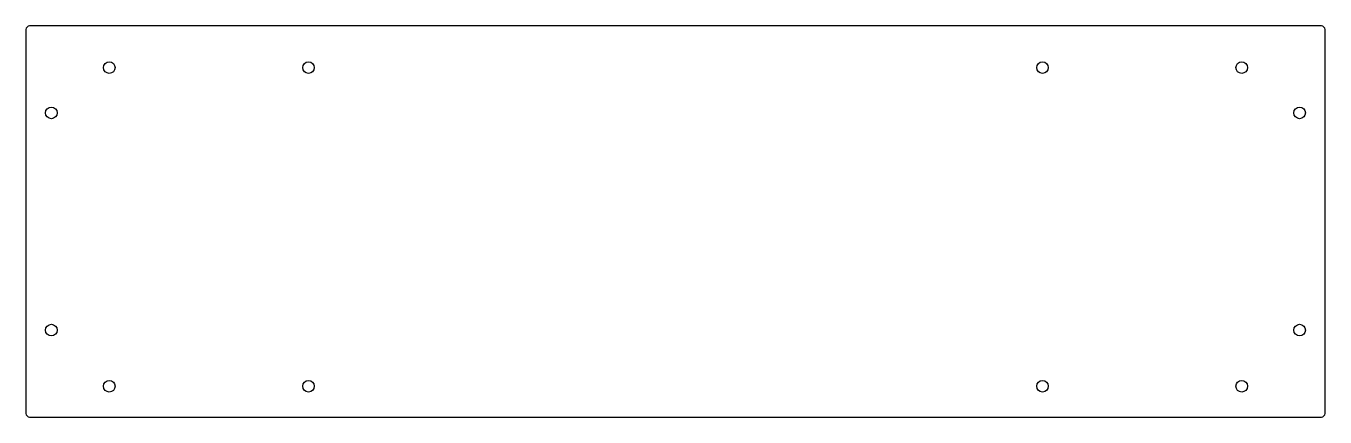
# Model space of a CAD drawing. Header units: millimetres. Extents: x -1 to 358, y -108 to 0.
import ezdxf

# ---------------------------------------------------------------- set-up
doc = ezdxf.new("R2010")
doc.units = ezdxf.units.MM

msp = doc.modelspace()

# ---------------------------------------------------------------- linework, layer by layer
msp.add_lwpolyline([(357.64, -1, 0.414214), (356.64, 0), (0, 0, 0.414214), (-1, -1), (-1, -107, 0.414214), (0, -108), (356.64, -108, 0.414214), (357.64, -107)], format="xyb", close=True)
for centre in [(22, -11.5), (77, -11.5), (279.64, -11.5), (334.64, -11.5), (6, -24), (350.64, -24), (6, -84), (350.64, -84), (22, -99.5), (77, -99.5), (279.64, -99.5), (334.64, -99.5)]:
    msp.add_circle(centre, 1.6)

doc.saveas('drawing.dxf')
